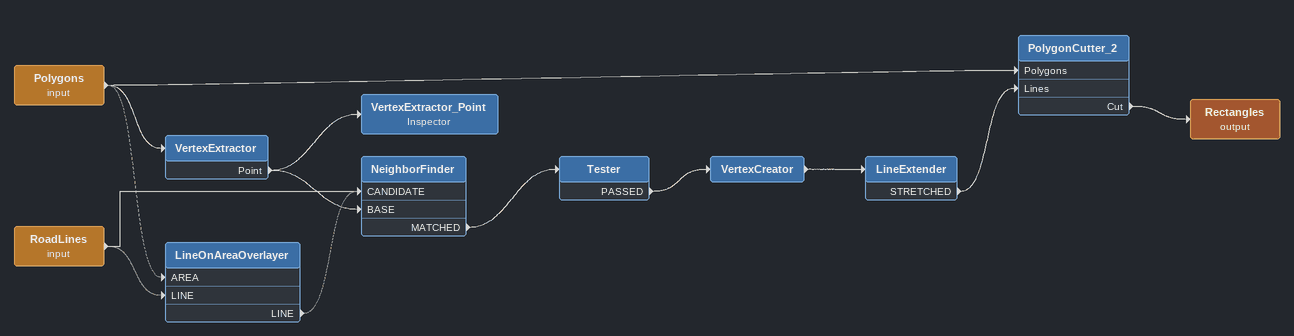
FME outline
Polygons (input)
    -> VertexExtractor
    -> PolygonCutter_2 [Polygons]
    -> LineOnAreaOverlayer [AREA] [off]
VertexExtractor
    Point -> NeighborFinder [BASE]
    Point -> VertexExtractor_Point
VertexExtractor_Point: Inspector
RoadLines (input)
    -> LineOnAreaOverlayer [LINE] [off]
    -> NeighborFinder [CANDIDATE]
LineOnAreaOverlayer
    LINE -> NeighborFinder [CANDIDATE] [off]
NeighborFinder
    MATCHED -> Tester
Tester
    PASSED -> VertexCreator
VertexCreator
    -> LineExtender
LineExtender
    STRETCHED -> PolygonCutter_2 [Lines]
PolygonCutter_2
    Cut -> Rectangles (output)
Rectangles (output)
